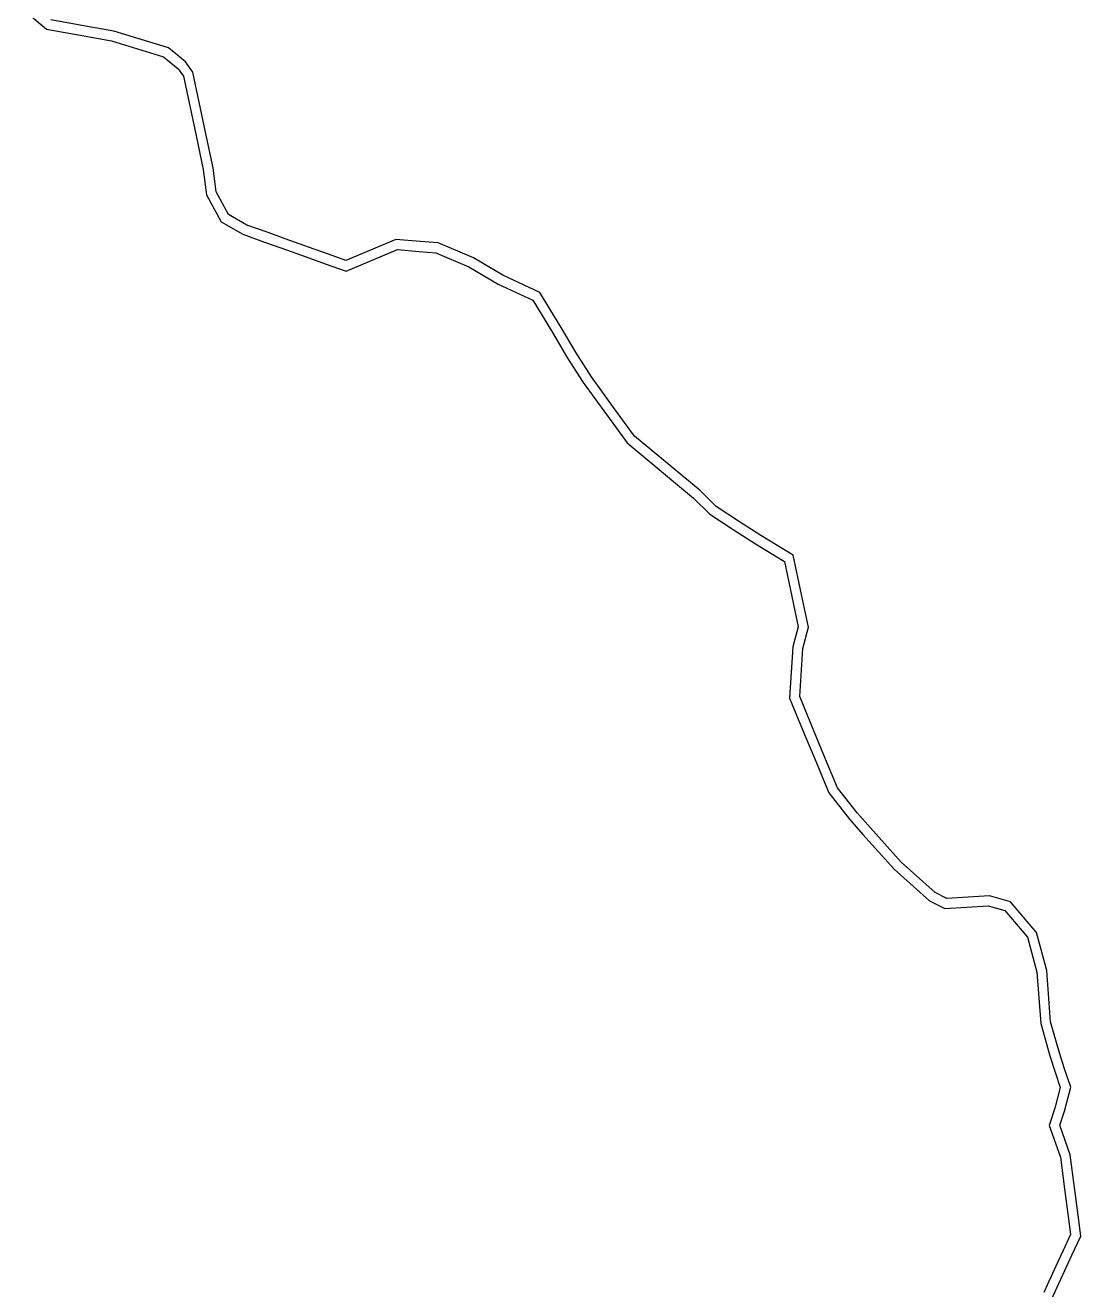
# Model space of a CAD drawing. Header units: millimetres. Extents: x 583 to 26013, y 350 to 21391.
# Drawn here: x 17802 to 18450, y 12707 to 13483 of the extents above; entities that cross this region are included whole.
import ezdxf

# ---------------------------------------------------------------- set-up
doc = ezdxf.new("R2010")
doc.units = ezdxf.units.MM

msp = doc.modelspace()

# ---------------------------------------------------------------- linework, layer by layer
at = {"color": 0, "linetype": 'Continuous'}
for points in [[(17801.97005, 13492.12773), (17814.92538, 13481.0077), (17837.92894, 13476.86818), (17854.87415, 13473.81887), (17886.83294, 13464.09136), (17895.85124, 13456.64058), (17899.04626, 13452.13017), (17906.5728, 13416.60126), (17911.18101, 13394.84827), (17913.18279, 13379.243), (17922.23373, 13362.74038), (17935.40231, 13355.14403), (17948.8737, 13350.32394), (17959.39948, 13346.55779), (17973.70303, 13341.43995), (17985.9807, 13337.04698), (17998.92464, 13332.41561), (18030.45771, 13345.74578), (18043.7827, 13344.61932), (18053.86036, 13343.76738), (18074.29808, 13335.22542), (18092.17321, 13324.54779), (18113.55703, 13314.58663), (18125.60836, 13294.84599), (18134.75521, 13279.1105), (18144.33135, 13264.19065), (18158.64642, 13244.46559), (18171.3029, 13227.02595), (18212.09282, 13193.24547), (18222.23248, 13183.31995), (18236.38173, 13173.97126), (18250.09327, 13165.10049), (18267.89691, 13154.27865), (18272.41542, 13132.83151), (18276.35274, 13114.14304), (18273.02991, 13101.84245), (18271.08455, 13070.3861), (18280.33491, 13048.06243), (18286.51451, 13033.14937), (18295.14546, 13012.32052), (18307.9056, 12996.10931), (18316.12858, 12986.69179), (18335.27304, 12965.49372), (18356.97941, 12946.0289), (18366.32373, 12941.27486), (18393.05889, 12942.99552), (18403.28226, 12940.06591), (18417.1558, 12923.64164), (18422.90029, 12902.20516), (18425.24638, 12870.67721), (18430.82919, 12851.00477), (18434.0585, 12840.9865), (18437.26957, 12831.51215), (18433.84415, 12818.74463), (18430.51545, 12808.19762), (18437.34385, 12788.63373), (18439.82899, 12769.37063), (18442.02523, 12752.34683), (18443.45489, 12741.26502), (18438.75026, 12731.07034), (18434.47944, 12721.81574), (18427.06351, 12705.74584)], [(18431.63341, 12700.97125), (18440.06352, 12719.2388), (18444.33433, 12728.49341), (18449.7809, 12740.29581), (18448.12468, 12753.13372), (18445.92844, 12770.15752), (18443.36136, 12790.05575), (18436.99525, 12808.29515), (18439.74934, 12817.02151), (18443.69279, 12831.71986), (18439.89781, 12842.91705), (18436.71592, 12852.78823), (18431.33312, 12871.75589), (18428.99041, 12903.23836), (18422.74058, 12926.56062), (18406.77388, 12945.46287), (18393.728, 12949.20131), (18367.61046, 12947.5204), (18360.48579, 12951.14516), (18339.62008, 12969.85613), (18320.72727, 12990.77556), (18312.64124, 13000.03624), (18300.50243, 13015.45808), (18292.19605, 13035.50365), (18286.01645, 13050.41672), (18277.31063, 13071.42626), (18279.1297, 13100.84053), (18282.67518, 13113.96535), (18278.43332, 13134.09937), (18273.36602, 13158.15129), (18253.36143, 13170.31097), (18239.74725, 13179.11875), (18226.11387, 13188.1266), (18216.21227, 13197.81908), (18175.82394, 13231.26699), (18163.6238, 13248.07783), (18149.41201, 13267.66056), (18140.00406, 13282.31836), (18130.89203, 13297.99395), (18117.83809, 13319.37693), (18095.05615, 13329.98936), (18077.07489, 13340.7304), (18055.34082, 13349.81417), (18044.30075, 13350.74746), (18029.46218, 13352.00187), (17998.7387, 13339.01395), (17988.05256, 13342.83748), (17975.77489, 13347.23045), (17961.47133, 13352.3483), (17950.94555, 13356.11444), (17937.9956, 13360.74796), (17926.79807, 13367.2073), (17919.13473, 13381.17992), (17917.24925, 13395.87849), (17912.58928, 13417.87581), (17904.79935, 13454.64803), (17900.39776, 13460.86174), (17889.80119, 13469.61646), (17856.31912, 13479.80763), (17839.01815, 13482.92096), (17817.66133, 13486.76414)]]:
    msp.add_lwpolyline(points, dxfattribs=at)

doc.saveas('drawing.dxf')
